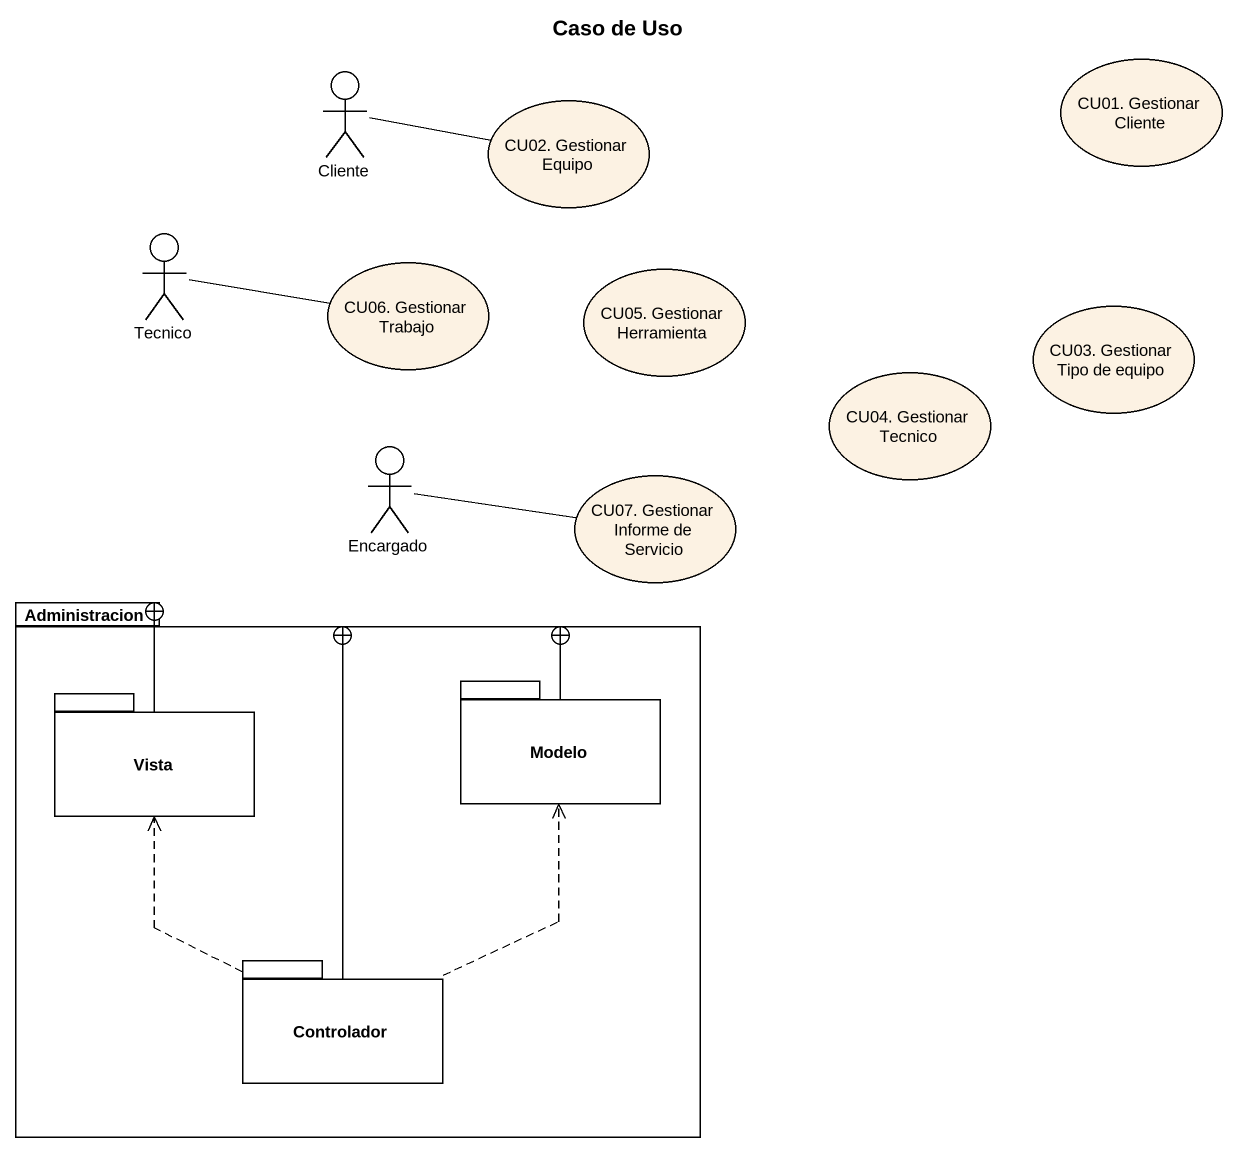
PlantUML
@startuml
title Caso de Uso
actor Cliente
usecase "CU02. Gestionar Equipo" as CU02_Gestionar_Equipo
usecase "CU01. Gestionar Cliente" as CU01_Gestionar_Cliente
actor Tecnico
usecase "CU06. Gestionar Trabajo" as CU06_Gestionar_Trabajo
usecase "CU05. Gestionar Herramienta" as CU05_Gestionar_Herramienta
usecase "CU03. Gestionar Tipo de equipo" as CU03_Gestionar_Tipo_de
usecase "CU04. Gestionar Tecnico" as CU04_Gestionar_Tecnico
actor Encargado
usecase "CU07. Gestionar Informe de Servicio" as CU07_Gestionar_Informe_de
package Administracion {
  package Vista {
  }
  package Modelo {
  }
  package Controlador {
  }
}
Cliente -right- CU02_Gestionar_Equipo
Tecnico -right- CU06_Gestionar_Trabajo
Encargado -right- CU07_Gestionar_Informe_de
Vista -right-+ Administracion
Modelo --+ Administracion
Controlador -up-+ Administracion
Controlador .up.> Vista
Controlador .up.> Modelo
@enduml
